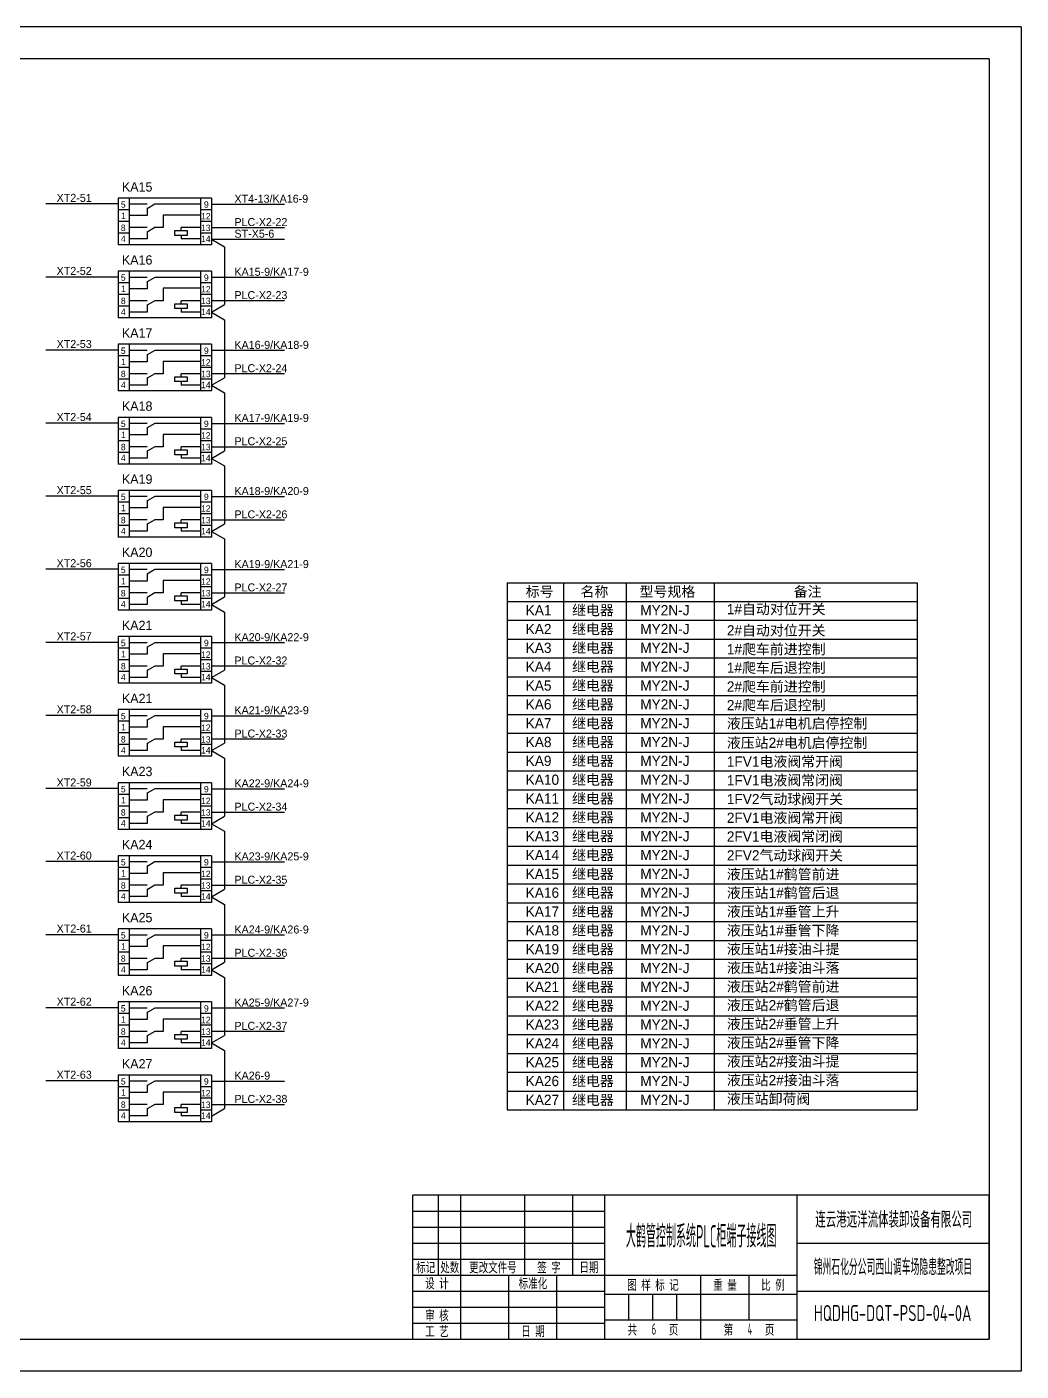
# Model space of a CAD drawing. Header units: millimetres. Extents: x 32626 to 72822, y 60047 to 123188.
# Drawn here: x 40568 to 43053, y 68575 to 71935 of the extents above; entities that cross this region are included whole.
import ezdxf
from ezdxf.enums import TextEntityAlignment as Align

# ---------------------------------------------------------------- set-up
doc = ezdxf.new("R2010")
doc.units = ezdxf.units.MM
doc.header["$LTSCALE"] = 10
for name, color, linetype in [('1轮廓实线层', 7, 'Continuous'), ('2细线层', 4, 'Continuous'), ('6文字层', 3, 'Continuous'), ('图框层', 7, 'Continuous')]:
    doc.layers.add(name, color=color, linetype=linetype)
doc.styles.get("Standard").update_dxf_attribs({"font": 'isocp.shx', "width": 0.707, "bigfont": 'hztxt.shx'})
doc.styles.add('样式 1', font='SIMYOU.TTF', dxfattribs={"width": 0.9, "height": 12})

msp = doc.modelspace()

# ---------------------------------------------------------------- linework, layer by layer
at = {"layer": '1轮廓实线层'}
for p, q in [((40795.9, 71506.7), (40795.9, 71390.1)), ((41029.2, 71506.7), (40795.9, 71506.7)), ((40823.5, 71506.7), (40823.5, 71390.1)), ((41001.6, 71506.7), (41001.6, 71390.1)), ((41029.2, 71506.7), (41029.2, 71390.1)), ((40795.9, 71492.1), (40615.4, 71492.1)), ((40823.5, 71477.5), (40795.9, 71477.5)), ((40868.7, 71491.4), (40823.5, 71491.4)), ((40887.8, 71491.4), (40868.7, 71480.3)), ((40868.7, 71482.1), (40868.7, 71462.9)), ((41001.6, 71491.4), (40887.8, 71491.4)), ((41029.2, 71477.5), (41001.6, 71477.5)), ((41029.2, 71491.7), (41211.7, 71491.7)), ((40823.5, 71448.4), (40795.9, 71448.4)), ((40868.7, 71462.9), (40823.5, 71462.9)), ((41001.9, 71463.9), (40908.6, 71463.9)), ((40908.6, 71463.9), (40908.6, 71433)), ((41029.2, 71448.4), (41001.6, 71448.4)), ((40823.5, 71419.2), (40795.9, 71419.2)), ((40868.7, 71433), (40823.5, 71433)), ((40868.7, 71404.6), (40823.5, 71404.6)), ((40887.8, 71433), (40868.7, 71422)), ((40868.7, 71423.7), (40868.7, 71404.6)), ((40908.6, 71433), (40887.8, 71433)), ((41001.6, 71433), (40953.2, 71433)), ((40953.2, 71425.6), (40953.2, 71433)), ((40953.2, 71413.4), (40953.2, 71404.6)), ((41001.6, 71404.6), (40953.2, 71404.6)), ((41029.2, 71419.2), (41001.6, 71419.2)), ((41029.2, 71433.4), (41211.7, 71433.4)), ((41029.2, 71404.2), (41211.7, 71404.2)), ((41029.2, 71404.2), (41061.9, 71385.3)), ((41029.2, 71390.1), (40795.9, 71390.1)), ((41061.9, 71385.3), (41061.9, 71240.5)), ((40795.9, 71309.5), (40615.4, 71309.5)), ((40795.9, 71324.1), (40795.9, 71207.4)), ((41029.2, 71324.1), (40795.9, 71324.1)), ((40823.5, 71324.1), (40823.5, 71207.4)), ((40868.7, 71308.7), (40823.5, 71308.7)), ((40887.8, 71308.7), (40868.7, 71297.7)), ((40868.7, 71299.4), (40868.7, 71280.2)), ((41001.6, 71308.7), (40887.8, 71308.7)), ((41001.6, 71324.1), (41001.6, 71207.4)), ((41029.2, 71324.1), (41029.2, 71207.4)), ((41029.2, 71309.1), (41211.7, 71309.1)), ((40823.5, 71294.9), (40795.9, 71294.9)), ((40823.5, 71265.7), (40795.9, 71265.7)), ((40868.7, 71280.2), (40823.5, 71280.2)), ((41001.9, 71281.3), (40908.6, 71281.3)), ((40908.6, 71281.3), (40908.6, 71250.4)), ((41029.2, 71294.9), (41001.6, 71294.9)), ((41029.2, 71265.7), (41001.6, 71265.7)), ((40823.5, 71236.6), (40795.9, 71236.6)), ((40868.7, 71250.4), (40823.5, 71250.4)), ((40887.8, 71250.4), (40868.7, 71239.3)), ((40868.7, 71241.1), (40868.7, 71221.9)), ((40908.6, 71250.4), (40887.8, 71250.4)), ((41001.6, 71250.4), (40953.2, 71250.4)), ((40953.2, 71242.9), (40953.2, 71250.4)), ((41029.2, 71236.6), (41001.6, 71236.6)), ((41029.2, 71250.7), (41211.7, 71250.7)), ((41029.2, 71221.6), (41061.9, 71240.5)), ((41029.2, 71207.4), (40795.9, 71207.4)), ((40868.7, 71221.9), (40823.5, 71221.9)), ((40953.2, 71230.7), (40953.2, 71221.9)), ((41001.6, 71221.9), (40953.2, 71221.9)), ((41029.2, 71221.6), (41061.9, 71202.7)), ((41061.9, 71202.7), (41061.9, 71057.8)), ((40795.9, 71141.4), (40795.9, 71024.8)), ((41029.2, 71141.4), (40795.9, 71141.4)), ((40823.5, 71141.4), (40823.5, 71024.8)), ((41001.6, 71141.4), (41001.6, 71024.8)), ((41029.2, 71141.4), (41029.2, 71024.8)), ((40795.9, 71126.8), (40615.4, 71126.8)), ((40823.5, 71112.2), (40795.9, 71112.2)), ((40868.7, 71126.1), (40823.5, 71126.1)), ((40887.8, 71126.1), (40868.7, 71115)), ((40868.7, 71116.8), (40868.7, 71097.6)), ((41001.6, 71126.1), (40887.8, 71126.1)), ((41001.9, 71098.6), (40908.6, 71098.6)), ((40908.6, 71098.6), (40908.6, 71067.7)), ((41029.2, 71112.2), (41001.6, 71112.2)), ((41029.2, 71126.4), (41211.7, 71126.4)), ((40823.5, 71083.1), (40795.9, 71083.1)), ((40868.7, 71097.6), (40823.5, 71097.6)), ((40868.7, 71067.7), (40823.5, 71067.7)), ((40887.8, 71067.7), (40868.7, 71056.7)), ((40908.6, 71067.7), (40887.8, 71067.7)), ((41001.6, 71067.7), (40953.2, 71067.7)), ((40953.2, 71060.3), (40953.2, 71067.7)), ((41029.2, 71083.1), (41001.6, 71083.1)), ((41029.2, 71068.1), (41211.7, 71068.1)), ((40823.5, 71053.9), (40795.9, 71053.9)), ((40868.7, 71039.3), (40823.5, 71039.3)), ((40868.7, 71058.4), (40868.7, 71039.3)), ((40953.2, 71048), (40953.2, 71039.3)), ((41001.6, 71039.3), (40953.2, 71039.3)), ((41029.2, 71053.9), (41001.6, 71053.9)), ((41029.2, 71038.9), (41061.9, 71057.8)), ((41029.2, 71038.9), (41061.9, 71020)), ((41029.2, 71024.8), (40795.9, 71024.8)), ((41061.9, 71020), (41061.9, 70875.2)), ((40795.9, 70944.2), (40615.4, 70944.2)), ((40795.9, 70958.7), (40795.9, 70842.1)), ((41029.2, 70958.7), (40795.9, 70958.7)), ((40823.5, 70958.7), (40823.5, 70842.1)), ((40868.7, 70943.4), (40823.5, 70943.4)), ((40887.8, 70943.4), (40868.7, 70932.4)), ((40868.7, 70934.1), (40868.7, 70914.9)), ((41001.6, 70943.4), (40887.8, 70943.4)), ((41001.6, 70958.7), (41001.6, 70842.1)), ((41029.2, 70958.7), (41029.2, 70842.1)), ((41029.2, 70943.8), (41211.7, 70943.8)), ((40823.5, 70929.6), (40795.9, 70929.6)), ((40823.5, 70900.4), (40795.9, 70900.4)), ((40868.7, 70914.9), (40823.5, 70914.9)), ((41001.9, 70916), (40908.6, 70916)), ((40908.6, 70916), (40908.6, 70885.1)), ((41029.2, 70929.6), (41001.6, 70929.6)), ((41029.2, 70900.4), (41001.6, 70900.4)), ((40823.5, 70871.3), (40795.9, 70871.3)), ((40868.7, 70885.1), (40823.5, 70885.1)), ((40887.8, 70885.1), (40868.7, 70874)), ((40868.7, 70875.8), (40868.7, 70856.6)), ((40908.6, 70885.1), (40887.8, 70885.1)), ((41001.6, 70885.1), (40953.2, 70885.1)), ((40953.2, 70877.6), (40953.2, 70885.1)), ((40953.2, 70865.4), (40953.2, 70856.6)), ((41029.2, 70871.3), (41001.6, 70871.3)), ((41029.2, 70885.4), (41211.7, 70885.4)), ((41029.2, 70856.3), (41061.9, 70875.2)), ((41029.2, 70842.1), (40795.9, 70842.1)), ((40868.7, 70856.6), (40823.5, 70856.6)), ((41001.6, 70856.6), (40953.2, 70856.6)), ((41029.2, 70856.3), (41061.9, 70837.4)), ((41061.9, 70837.4), (41061.9, 70692.5)), ((40795.9, 70776.1), (40795.9, 70659.5)), ((41029.2, 70776.1), (40795.9, 70776.1)), ((40823.5, 70776.1), (40823.5, 70659.5)), ((41001.6, 70776.1), (41001.6, 70659.5)), ((41029.2, 70776.1), (41029.2, 70659.5)), ((40795.9, 70761.5), (40615.4, 70761.5)), ((40823.5, 70746.9), (40795.9, 70746.9)), ((40868.7, 70760.8), (40823.5, 70760.8)), ((40868.7, 70732.3), (40823.5, 70732.3)), ((40887.8, 70760.8), (40868.7, 70749.7)), ((40868.7, 70751.5), (40868.7, 70732.3)), ((41001.6, 70760.8), (40887.8, 70760.8)), ((41001.9, 70733.3), (40908.6, 70733.3)), ((40908.6, 70733.3), (40908.6, 70702.4)), ((41029.2, 70746.9), (41001.6, 70746.9)), ((41029.2, 70761.1), (41211.7, 70761.1)), ((40823.5, 70717.8), (40795.9, 70717.8)), ((40868.7, 70702.4), (40823.5, 70702.4)), ((40887.8, 70702.4), (40868.7, 70691.4)), ((40908.6, 70702.4), (40887.8, 70702.4)), ((41001.6, 70702.4), (40953.2, 70702.4)), ((40953.2, 70695), (40953.2, 70702.4)), ((41029.2, 70717.8), (41001.6, 70717.8)), ((41029.2, 70702.8), (41211.7, 70702.8)), ((40823.5, 70688.6), (40795.9, 70688.6)), ((40868.7, 70674), (40823.5, 70674)), ((40868.7, 70693.1), (40868.7, 70674)), ((40953.2, 70682.7), (40953.2, 70674)), ((41001.6, 70674), (40953.2, 70674)), ((41029.2, 70688.6), (41001.6, 70688.6)), ((41029.2, 70673.6), (41061.9, 70692.5)), ((41029.2, 70673.6), (41061.9, 70654.7)), ((41029.2, 70659.5), (40795.9, 70659.5)), ((41061.9, 70654.7), (41061.9, 70509.9)), ((40795.9, 70578.9), (40615.4, 70578.9)), ((40795.9, 70593.4), (40795.9, 70476.8)), ((41029.2, 70593.4), (40795.9, 70593.4)), ((40823.5, 70564.3), (40795.9, 70564.3)), ((40823.5, 70593.4), (40823.5, 70476.8)), ((40868.7, 70578.1), (40823.5, 70578.1)), ((40887.8, 70578.1), (40868.7, 70567.1)), ((40868.7, 70568.8), (40868.7, 70549.6)), ((41001.6, 70578.1), (40887.8, 70578.1)), ((41001.6, 70593.4), (41001.6, 70476.8)), ((41029.2, 70564.3), (41001.6, 70564.3)), ((41029.2, 70593.4), (41029.2, 70476.8)), ((41029.2, 70578.4), (41211.7, 70578.4)), ((40823.5, 70535.1), (40795.9, 70535.1)), ((40868.7, 70549.6), (40823.5, 70549.6)), ((41001.9, 70550.7), (40908.6, 70550.7)), ((40908.6, 70550.7), (40908.6, 70519.8)), ((41029.2, 70535.1), (41001.6, 70535.1)), ((41767.9, 70545), (42792.7, 70545)), ((41767.9, 70545), (41767.9, 69227.5)), ((41909, 70545), (41909, 69227.5)), ((42065.2, 70545), (42065.2, 69227.5)), ((42285.9, 70545), (42285.9, 69227.5)), ((42792.7, 70545), (42792.7, 69227.5)), ((40823.5, 70506), (40795.9, 70506)), ((40868.7, 70519.8), (40823.5, 70519.8)), ((40887.8, 70519.8), (40868.7, 70508.7)), ((40868.7, 70510.5), (40868.7, 70491.3)), ((40908.6, 70519.8), (40887.8, 70519.8)), ((41001.6, 70519.8), (40953.2, 70519.8)), ((40953.2, 70512.3), (40953.2, 70519.8)), ((40953.2, 70500.1), (40953.2, 70491.3)), ((41029.2, 70506), (41001.6, 70506)), ((41029.2, 70520.1), (41211.7, 70520.1)), ((41029.2, 70491), (41061.9, 70509.9)), ((41767.9, 70498.6), (42792.7, 70498.6)), ((41029.2, 70476.8), (40795.9, 70476.8)), ((40868.7, 70491.3), (40823.5, 70491.3)), ((41001.6, 70491.3), (40953.2, 70491.3)), ((41029.2, 70491), (41061.9, 70472.1)), ((41061.9, 70472.1), (41061.9, 70327.2)), ((41767.9, 70451.5), (42792.7, 70451.5)), ((40795.9, 70396.2), (40615.4, 70396.2)), ((40795.9, 70410.8), (40795.9, 70294.2)), ((41029.2, 70410.8), (40795.9, 70410.8)), ((40823.5, 70410.8), (40823.5, 70294.2)), ((40868.7, 70395.5), (40823.5, 70395.5)), ((40887.8, 70395.5), (40868.7, 70384.4)), ((41001.6, 70395.5), (40887.8, 70395.5)), ((41001.6, 70410.8), (41001.6, 70294.2)), ((41029.2, 70410.8), (41029.2, 70294.2)), ((41029.2, 70395.8), (41211.7, 70395.8)), ((41767.9, 70404.5), (42792.7, 70404.5)), ((40823.5, 70381.6), (40795.9, 70381.6)), ((40868.7, 70367), (40823.5, 70367)), ((40868.7, 70386.2), (40868.7, 70367)), ((41001.9, 70368), (40908.6, 70368)), ((40908.6, 70368), (40908.6, 70337.1)), ((41029.2, 70381.6), (41001.6, 70381.6)), ((40823.5, 70352.5), (40795.9, 70352.5)), ((40868.7, 70337.1), (40823.5, 70337.1)), ((40887.8, 70337.1), (40868.7, 70326.1)), ((40868.7, 70327.8), (40868.7, 70308.7)), ((40908.6, 70337.1), (40887.8, 70337.1)), ((41001.6, 70337.1), (40953.2, 70337.1)), ((40953.2, 70329.7), (40953.2, 70337.1)), ((41029.2, 70352.5), (41001.6, 70352.5)), ((41029.2, 70337.5), (41211.7, 70337.5)), ((41029.2, 70308.3), (41061.9, 70327.2)), ((41767.9, 70357.4), (42792.7, 70357.4)), ((40823.5, 70323.3), (40795.9, 70323.3)), ((41029.2, 70294.2), (40795.9, 70294.2)), ((40868.7, 70308.7), (40823.5, 70308.7)), ((40953.2, 70317.4), (40953.2, 70308.7)), ((41001.6, 70308.7), (40953.2, 70308.7)), ((41029.2, 70323.3), (41001.6, 70323.3)), ((41029.2, 70308.3), (41061.9, 70289.4)), ((41767.9, 70310.3), (42792.7, 70310.3)), ((41061.9, 70289.4), (41061.9, 70144.5)), ((41767.9, 70263.2), (42792.7, 70263.2)), ((40795.9, 70228.1), (40795.9, 70111.5)), ((41029.2, 70228.1), (40795.9, 70228.1)), ((40823.5, 70228.1), (40823.5, 70111.5)), ((41001.6, 70228.1), (41001.6, 70111.5)), ((41029.2, 70228.1), (41029.2, 70111.5)), ((40795.9, 70213.6), (40615.4, 70213.6)), ((40823.5, 70199), (40795.9, 70199)), ((40868.7, 70212.8), (40823.5, 70212.8)), ((40887.8, 70212.8), (40868.7, 70201.7)), ((40868.7, 70203.5), (40868.7, 70184.3)), ((41001.6, 70212.8), (40887.8, 70212.8)), ((41029.2, 70199), (41001.6, 70199)), ((41029.2, 70213.1), (41211.7, 70213.1)), ((41767.9, 70216.1), (42792.7, 70216.1)), ((40823.5, 70169.8), (40795.9, 70169.8)), ((40868.7, 70184.3), (40823.5, 70184.3)), ((41001.9, 70185.4), (40908.6, 70185.4)), ((40908.6, 70185.4), (40908.6, 70154.5)), ((41029.2, 70169.8), (41001.6, 70169.8)), ((41767.9, 70169.1), (42792.7, 70169.1)), ((40823.5, 70140.7), (40795.9, 70140.7)), ((40868.7, 70154.5), (40823.5, 70154.5)), ((40868.7, 70126), (40823.5, 70126)), ((40887.8, 70154.5), (40868.7, 70143.4)), ((40868.7, 70145.2), (40868.7, 70126)), ((40908.6, 70154.5), (40887.8, 70154.5)), ((41001.6, 70154.5), (40953.2, 70154.5)), ((40953.2, 70147), (40953.2, 70154.5)), ((40953.2, 70134.8), (40953.2, 70126)), ((41001.6, 70126), (40953.2, 70126)), ((41029.2, 70140.7), (41001.6, 70140.7)), ((41029.2, 70154.8), (41211.7, 70154.8)), ((41029.2, 70125.7), (41061.9, 70144.5)), ((41029.2, 70125.7), (41061.9, 70106.8)), ((41029.2, 70111.5), (40795.9, 70111.5)), ((41061.9, 70106.8), (41061.9, 69961.9)), ((41767.9, 70122), (42792.7, 70122)), ((41767.9, 70074.9), (42792.7, 70074.9)), ((40795.9, 70030.9), (40615.4, 70030.9)), ((40795.9, 70045.5), (40795.9, 69928.8)), ((41029.2, 70045.5), (40795.9, 70045.5)), ((40823.5, 70045.5), (40823.5, 69928.8)), ((40868.7, 70030.2), (40823.5, 70030.2)), ((40887.8, 70030.2), (40868.7, 70019.1)), ((41001.6, 70030.2), (40887.8, 70030.2)), ((41001.6, 70045.5), (41001.6, 69928.8)), ((41029.2, 70045.5), (41029.2, 69928.8)), ((41029.2, 70030.5), (41211.7, 70030.5)), ((41767.9, 70027.8), (42792.7, 70027.8)), ((40823.5, 70016.3), (40795.9, 70016.3)), ((40868.7, 70001.7), (40823.5, 70001.7)), ((40868.7, 70020.9), (40868.7, 70001.7)), ((41001.9, 70002.7), (40908.6, 70002.7)), ((40908.6, 70002.7), (40908.6, 69971.8)), ((41029.2, 70016.3), (41001.6, 70016.3)), ((40823.5, 69987.2), (40795.9, 69987.2)), ((40823.5, 69958), (40795.9, 69958)), ((40868.7, 69971.8), (40823.5, 69971.8)), ((40887.8, 69971.8), (40868.7, 69960.8)), ((40868.7, 69962.5), (40868.7, 69943.4)), ((40908.6, 69971.8), (40887.8, 69971.8)), ((41001.6, 69971.8), (40953.2, 69971.8)), ((40953.2, 69964.4), (40953.2, 69971.8)), ((41029.2, 69987.2), (41001.6, 69987.2)), ((41029.2, 69958), (41001.6, 69958)), ((41029.2, 69972.2), (41211.7, 69972.2)), ((41029.2, 69943), (41061.9, 69961.9)), ((41767.9, 69980.8), (42792.7, 69980.8)), ((41029.2, 69928.8), (40795.9, 69928.8)), ((40868.7, 69943.4), (40823.5, 69943.4)), ((40953.2, 69952.1), (40953.2, 69943.4)), ((41001.6, 69943.4), (40953.2, 69943.4)), ((41029.2, 69943), (41061.9, 69924.1)), ((41061.9, 69924.1), (41061.9, 69779.2)), ((41767.9, 69933.7), (42792.7, 69933.7)), ((40795.9, 69862.8), (40795.9, 69746.2)), ((41029.2, 69862.8), (40795.9, 69862.8)), ((40823.5, 69862.8), (40823.5, 69746.2)), ((41001.6, 69862.8), (41001.6, 69746.2)), ((41029.2, 69862.8), (41029.2, 69746.2)), ((41767.9, 69886.6), (42792.7, 69886.6)), ((40795.9, 69848.3), (40615.4, 69848.3)), ((40823.5, 69833.7), (40795.9, 69833.7)), ((40868.7, 69847.5), (40823.5, 69847.5)), ((40887.8, 69847.5), (40868.7, 69836.4)), ((40868.7, 69838.2), (40868.7, 69819)), ((41001.6, 69847.5), (40887.8, 69847.5)), ((41029.2, 69833.7), (41001.6, 69833.7)), ((41029.2, 69847.8), (41211.7, 69847.8)), ((41767.9, 69839.5), (42792.7, 69839.5)), ((40823.5, 69804.5), (40795.9, 69804.5)), ((40868.7, 69819), (40823.5, 69819)), ((40868.7, 69789.2), (40823.5, 69789.2)), ((40887.8, 69789.2), (40868.7, 69778.1)), ((40908.6, 69789.2), (40887.8, 69789.2)), ((41001.9, 69820), (40908.6, 69820)), ((40908.6, 69820), (40908.6, 69789.2)), ((41001.6, 69789.2), (40953.2, 69789.2)), ((40953.2, 69781.7), (40953.2, 69789.2)), ((41029.2, 69804.5), (41001.6, 69804.5)), ((41029.2, 69789.5), (41211.7, 69789.5)), ((41767.9, 69792.5), (42792.7, 69792.5)), ((40823.5, 69775.4), (40795.9, 69775.4)), ((40868.7, 69760.7), (40823.5, 69760.7)), ((40868.7, 69779.9), (40868.7, 69760.7)), ((40953.2, 69769.5), (40953.2, 69760.7)), ((41001.6, 69760.7), (40953.2, 69760.7)), ((41029.2, 69775.4), (41001.6, 69775.4)), ((41029.2, 69760.4), (41061.9, 69779.2)), ((41029.2, 69760.4), (41061.9, 69741.5)), ((41029.2, 69746.2), (40795.9, 69746.2)), ((41061.9, 69741.5), (41061.9, 69596.6)), ((41767.9, 69745.4), (42792.7, 69745.4)), ((41767.9, 69698.3), (42792.7, 69698.3)), ((40795.9, 69665.6), (40615.4, 69665.6)), ((40795.9, 69680.2), (40795.9, 69563.5)), ((41029.2, 69680.2), (40795.9, 69680.2)), ((40823.5, 69680.2), (40823.5, 69563.5)), ((40868.7, 69664.8), (40823.5, 69664.8)), ((40887.8, 69664.8), (40868.7, 69653.8)), ((40868.7, 69655.5), (40868.7, 69636.4)), ((41001.6, 69664.8), (40887.8, 69664.8)), ((41001.6, 69680.2), (41001.6, 69563.5)), ((41029.2, 69680.2), (41029.2, 69563.5)), ((41029.2, 69665.2), (41211.7, 69665.2)), ((40823.5, 69651), (40795.9, 69651)), ((40823.5, 69621.9), (40795.9, 69621.9)), ((40868.7, 69636.4), (40823.5, 69636.4)), ((41001.9, 69637.4), (40908.6, 69637.4)), ((40908.6, 69637.4), (40908.6, 69606.5)), ((41029.2, 69651), (41001.6, 69651)), ((41029.2, 69621.9), (41001.6, 69621.9)), ((41767.9, 69651.2), (42792.7, 69651.2)), ((40823.5, 69592.7), (40795.9, 69592.7)), ((40868.7, 69606.5), (40823.5, 69606.5)), ((40887.8, 69606.5), (40868.7, 69595.5)), ((40868.7, 69597.2), (40868.7, 69578.1)), ((40908.6, 69606.5), (40887.8, 69606.5)), ((41001.6, 69606.5), (40953.2, 69606.5)), ((40953.2, 69599.1), (40953.2, 69606.5)), ((40953.2, 69586.8), (40953.2, 69578.1)), ((41029.2, 69592.7), (41001.6, 69592.7)), ((41029.2, 69606.9), (41211.7, 69606.9)), ((41029.2, 69577.7), (41061.9, 69596.6)), ((41767.9, 69604.2), (42792.7, 69604.2)), ((41029.2, 69563.5), (40795.9, 69563.5)), ((40868.7, 69578.1), (40823.5, 69578.1)), ((41001.6, 69578.1), (40953.2, 69578.1)), ((41029.2, 69577.7), (41061.9, 69558.8)), ((41061.9, 69558.8), (41061.9, 69413.9)), ((41767.9, 69557.1), (42792.7, 69557.1)), ((40795.9, 69497.5), (40795.9, 69380.9)), ((41029.2, 69497.5), (40795.9, 69497.5)), ((40823.5, 69497.5), (40823.5, 69380.9)), ((41001.6, 69497.5), (41001.6, 69380.9)), ((41029.2, 69497.5), (41029.2, 69380.9)), ((41767.9, 69510), (42792.7, 69510)), ((40795.9, 69483), (40615.4, 69483)), ((40823.5, 69468.4), (40795.9, 69468.4)), ((40868.7, 69482.2), (40823.5, 69482.2)), ((40868.7, 69453.7), (40823.5, 69453.7)), ((40887.8, 69482.2), (40868.7, 69471.1)), ((40868.7, 69472.9), (40868.7, 69453.7)), ((41001.6, 69482.2), (40887.8, 69482.2)), ((41001.9, 69454.7), (40908.6, 69454.7)), ((40908.6, 69454.7), (40908.6, 69423.9)), ((41029.2, 69468.4), (41001.6, 69468.4)), ((41029.2, 69482.5), (41211.7, 69482.5)), ((41767.9, 69462.9), (42792.7, 69462.9)), ((40823.5, 69439.2), (40795.9, 69439.2)), ((40868.7, 69423.9), (40823.5, 69423.9)), ((40887.8, 69423.9), (40868.7, 69412.8)), ((40908.6, 69423.9), (40887.8, 69423.9)), ((41001.6, 69423.9), (40953.2, 69423.9)), ((40953.2, 69416.4), (40953.2, 69423.9)), ((41029.2, 69439.2), (41001.6, 69439.2)), ((41029.2, 69424.2), (41211.7, 69424.2)), ((40823.5, 69410.1), (40795.9, 69410.1)), ((40868.7, 69395.4), (40823.5, 69395.4)), ((40868.7, 69414.6), (40868.7, 69395.4)), ((40953.2, 69404.2), (40953.2, 69395.4)), ((41001.6, 69395.4), (40953.2, 69395.4)), ((41029.2, 69410.1), (41001.6, 69410.1)), ((41029.2, 69395.1), (41061.9, 69413.9)), ((41029.2, 69395.1), (41061.9, 69376.2)), ((41767.9, 69415.9), (42792.7, 69415.9)), ((41029.2, 69380.9), (40795.9, 69380.9)), ((41061.9, 69376.2), (41061.9, 69231.3)), ((41767.9, 69368.8), (42792.7, 69368.8)), ((41767.9, 69321.7), (42792.7, 69321.7)), ((40795.9, 69300.3), (40615.4, 69300.3)), ((40795.9, 69314.9), (40795.9, 69198.2)), ((41029.2, 69314.9), (40795.9, 69314.9)), ((40823.5, 69285.7), (40795.9, 69285.7)), ((40823.5, 69314.9), (40823.5, 69198.2)), ((40868.7, 69299.5), (40823.5, 69299.5)), ((40887.8, 69299.5), (40868.7, 69288.5)), ((40868.7, 69290.2), (40868.7, 69271.1)), ((41001.6, 69299.5), (40887.8, 69299.5)), ((41001.6, 69314.9), (41001.6, 69198.2)), ((41029.2, 69285.7), (41001.6, 69285.7)), ((41029.2, 69314.9), (41029.2, 69198.2)), ((41029.2, 69299.9), (41211.7, 69299.9)), ((40823.5, 69256.6), (40795.9, 69256.6)), ((40868.7, 69271.1), (40823.5, 69271.1)), ((41001.9, 69272.1), (40908.6, 69272.1)), ((40908.6, 69272.1), (40908.6, 69241.2)), ((41029.2, 69256.6), (41001.6, 69256.6)), ((41767.9, 69274.6), (42792.7, 69274.6)), ((40823.5, 69227.4), (40795.9, 69227.4)), ((40868.7, 69241.2), (40823.5, 69241.2)), ((40887.8, 69241.2), (40868.7, 69230.2)), ((40868.7, 69231.9), (40868.7, 69212.8)), ((40908.6, 69241.2), (40887.8, 69241.2)), ((41001.6, 69241.2), (40953.2, 69241.2)), ((40953.2, 69233.8), (40953.2, 69241.2)), ((40953.2, 69221.5), (40953.2, 69212.8)), ((41029.2, 69227.4), (41001.6, 69227.4)), ((41029.2, 69241.6), (41211.7, 69241.6)), ((41029.2, 69212.4), (41061.9, 69231.3)), ((41767.9, 69227.5), (42792.7, 69227.5)), ((41029.2, 69198.2), (40795.9, 69198.2)), ((40868.7, 69212.8), (40823.5, 69212.8)), ((41001.6, 69212.8), (40953.2, 69212.8)), ((42972.6, 69014.8), (41532.6, 69014.8)), ((41532.6, 68654.8), (41532.6, 69014.8)), ((41532.6, 68654.8), (42972.6, 68654.8))]:
    msp.add_line(p, q, dxfattribs=at)
for points in [[(40937.8, 71425.6), (40968.5, 71425.6), (40968.5, 71413.4), (40937.8, 71413.4)], [(40937.8, 71242.9), (40968.5, 71242.9), (40968.5, 71230.7), (40937.8, 71230.7)], [(40937.8, 71060.3), (40968.5, 71060.3), (40968.5, 71048), (40937.8, 71048)], [(40937.8, 70877.6), (40968.5, 70877.6), (40968.5, 70865.4), (40937.8, 70865.4)], [(40937.8, 70695), (40968.5, 70695), (40968.5, 70682.7), (40937.8, 70682.7)], [(40937.8, 70512.3), (40968.5, 70512.3), (40968.5, 70500.1), (40937.8, 70500.1)], [(40937.8, 70329.7), (40968.5, 70329.7), (40968.5, 70317.4), (40937.8, 70317.4)], [(40937.8, 70147), (40968.5, 70147), (40968.5, 70134.8), (40937.8, 70134.8)], [(40937.8, 69964.4), (40968.5, 69964.4), (40968.5, 69952.1), (40937.8, 69952.1)], [(40937.8, 69781.7), (40968.5, 69781.7), (40968.5, 69769.5), (40937.8, 69769.5)], [(40937.8, 69599.1), (40968.5, 69599.1), (40968.5, 69586.8), (40937.8, 69586.8)], [(40937.8, 69416.4), (40968.5, 69416.4), (40968.5, 69404.2), (40937.8, 69404.2)], [(40937.8, 69233.8), (40968.5, 69233.8), (40968.5, 69221.5), (40937.8, 69221.5)]]:
    msp.add_lwpolyline(points, close=True, dxfattribs=at)
at = {"layer": '2细线层'}
for p, q in [((43052.6, 71934.8), (38300.6, 71934.8)), ((43052.6, 71934.8), (43052.6, 68574.8)), ((41596.6, 68814.8), (41596.6, 69014.8)), ((41652.6, 68814.8), (41652.6, 69014.8)), ((41812.6, 68814.8), (41812.6, 69014.8)), ((41932.6, 68814.8), (41932.6, 69014.8)), ((42012.6, 68654.8), (42012.6, 69014.8)), ((42492.6, 68654.8), (42492.6, 69014.8)), ((41532.6, 68974.8), (42012.6, 68974.8)), ((41532.6, 68934.8), (42012.6, 68934.8)), ((41532.6, 68894.8), (42012.6, 68894.8)), ((42492.6, 68894.8), (42972.6, 68894.8)), ((41532.6, 68854.8), (42012.6, 68854.8)), ((41532.6, 68814.8), (42492.6, 68814.8)), ((41652.6, 68654.8), (41652.6, 68814.8)), ((41772.6, 68654.8), (41772.6, 68814.8)), ((41892.6, 68654.8), (41892.6, 68814.8)), ((42252.6, 68654.8), (42252.6, 68814.8)), ((42372.6, 68702.8), (42372.6, 68814.8)), ((41532.6, 68774.8), (42012.6, 68774.8)), ((42012.6, 68766.8), (42492.6, 68766.8)), ((42072.6, 68702.8), (42072.6, 68766.8)), ((42132.6, 68702.8), (42132.6, 68766.8)), ((42192.6, 68702.8), (42192.6, 68766.8)), ((42492.6, 68774.8), (42972.6, 68774.8)), ((41532.6, 68734.8), (42012.6, 68734.8)), ((41532.6, 68694.8), (42012.6, 68694.8)), ((42012.6, 68702.8), (42492.6, 68702.8)), ((43052.6, 68574.8), (38300.6, 68574.8))]:
    msp.add_line(p, q, dxfattribs=at)
at = {"layer": '图框层'}
for p, q in [((42972.6, 71854.8), (38500.6, 71854.8)), ((42972.6, 71854.8), (42972.6, 68654.8)), ((42972.6, 68654.8), (42972.6, 69014.8)), ((38500.6, 68654.8), (42972.6, 68654.8))]:
    msp.add_line(p, q, dxfattribs=at)

# ---------------------------------------------------------------- texts
at = {"layer": '1轮廓实线层', "style": '样式 1'}
for s, p in [('KA15', (40843.5, 71523.2)), ('KA16', (40843.5, 71340.5)), ('KA17', (40843.5, 71157.9)), ('KA18', (40843.5, 70975.2)), ('KA19', (40843.5, 70792.6)), ('KA20', (40843.5, 70609.9)), ('KA21', (40843.5, 70427.3)), ('KA21', (40843.5, 70244.6)), ('KA23', (40843.5, 70062)), ('KA24', (40843.5, 69879.3)), ('KA25', (40843.5, 69696.7)), ('KA26', (40843.5, 69514)), ('KA27', (40843.5, 69331.3))]:
    msp.add_text(s, height=23.33, dxfattribs=at).set_placement(p, align=Align.CENTER)
for s, height, p in [('XT2-51', 20, (40642.2, 71497.4)), ('XT4-13/KA16-9', 20, (41086.6, 71495.3)), ('5', 16, (40802.8, 71482.7)), ('1', 16, (40803.3, 71454.8)), ('12', 16, (41003.2, 71453.5)), ('9', 16, (41010.4, 71482.7)), ('8', 16, (40802.8, 71424.6)), ('13', 16, (41003.2, 71424.4)), ('PLC-X2-22', 20, (41086.6, 71436.9)), ('4', 16, (40803, 71397.2)), ('14', 16, (41003.2, 71397)), ('ST-X5-6', 20, (41086.6, 71407.8)), ('XT2-52', 20, (40642.2, 71314.8)), ('KA15-9/KA17-9', 20, (41086.6, 71312.6)), ('5', 16, (40802.8, 71300.1)), ('9', 16, (41010.4, 71300)), ('1', 16, (40803.3, 71272.2)), ('12', 16, (41003.2, 71270.9)), ('PLC-X2-23', 20, (41086.6, 71254.3)), ('8', 16, (40802.8, 71241.9)), ('13', 16, (41003.2, 71241.8)), ('4', 16, (40803, 71214.6)), ('14', 16, (41003.2, 71214.4)), ('XT2-53', 20, (40642.2, 71132.1)), ('5', 16, (40802.8, 71117.4)), ('9', 16, (41010.4, 71117.4)), ('KA16-9/KA18-9', 20, (41086.6, 71130)), ('1', 16, (40803.3, 71089.5)), ('12', 16, (41003.2, 71088.2)), ('8', 16, (40802.8, 71059.3)), ('13', 16, (41003.2, 71059.1)), ('PLC-X2-24', 20, (41086.6, 71071.6)), ('4', 16, (40803, 71031.9)), ('14', 16, (41003.2, 71031.7)), ('XT2-54', 20, (40642.2, 70949.5)), ('KA17-9/KA19-9', 20, (41086.6, 70947.3)), ('5', 16, (40802.8, 70934.8)), ('9', 16, (41010.4, 70934.7)), ('1', 16, (40803.3, 70906.9)), ('12', 16, (41003.2, 70905.6)), ('PLC-X2-25', 20, (41086.6, 70889)), ('4', 16, (40803, 70849.3)), ('8', 16, (40802.8, 70876.6)), ('13', 16, (41003.2, 70876.5)), ('14', 16, (41003.2, 70849.1)), ('XT2-55', 20, (40642.2, 70766.8)), ('5', 16, (40802.8, 70752.1)), ('9', 16, (41010.4, 70752.1)), ('KA18-9/KA20-9', 20, (41086.6, 70764.6)), ('1', 16, (40803.3, 70724.2)), ('12', 16, (41003.2, 70722.9)), ('8', 16, (40802.8, 70694)), ('13', 16, (41003.2, 70693.8)), ('PLC-X2-26', 20, (41086.6, 70706.3)), ('4', 16, (40803, 70666.6)), ('14', 16, (41003.2, 70666.4)), ('XT2-56', 20, (40642.2, 70584.2)), ('KA19-9/KA21-9', 20, (41086.6, 70582)), ('5', 16, (40802.8, 70569.4)), ('9', 16, (41010.4, 70569.4)), ('8', 16, (40802.8, 70511.3)), ('1', 16, (40803.3, 70541.6)), ('12', 16, (41003.2, 70540.3)), ('13', 16, (41003.2, 70511.2)), ('PLC-X2-27', 20, (41086.6, 70523.7)), ('4', 16, (40803, 70484)), ('14', 16, (41003.2, 70483.8)), ('XT2-57', 20, (40642.2, 70401.5)), ('5', 16, (40802.8, 70386.8)), ('9', 16, (41010.4, 70386.8)), ('KA20-9/KA22-9', 20, (41086.6, 70399.3)), ('1', 16, (40803.3, 70358.9)), ('12', 16, (41003.2, 70357.6)), ('PLC-X2-32', 20, (41086.6, 70341)), ('8', 16, (40802.8, 70328.7)), ('13', 16, (41003.2, 70328.5)), ('4', 16, (40803, 70301.3)), ('14', 16, (41003.2, 70301.1)), ('XT2-58', 20, (40642.2, 70218.9)), ('KA21-9/KA23-9', 20, (41086.6, 70216.7)), ('5', 16, (40802.8, 70204.1)), ('1', 16, (40803.3, 70176.3)), ('12', 16, (41003.2, 70175)), ('9', 16, (41010.4, 70204.1)), ('8', 16, (40802.8, 70146)), ('13', 16, (41003.2, 70145.8)), ('PLC-X2-33', 20, (41086.6, 70158.4)), ('4', 16, (40803, 70118.7)), ('14', 16, (41003.2, 70118.5)), ('XT2-59', 20, (40642.2, 70036.2)), ('5', 16, (40802.8, 70021.5)), ('9', 16, (41010.4, 70021.5)), ('KA22-9/KA24-9', 20, (41086.6, 70034)), ('1', 16, (40803.3, 69993.6)), ('12', 16, (41003.2, 69992.3)), ('PLC-X2-34', 20, (41086.6, 69975.7)), ('8', 16, (40802.8, 69963.4)), ('13', 16, (41003.2, 69963.2)), ('4', 16, (40803, 69936)), ('14', 16, (41003.2, 69935.8)), ('XT2-60', 20, (40642.2, 69853.5)), ('5', 16, (40802.8, 69838.8)), ('9', 16, (41010.4, 69838.8)), ('KA23-9/KA25-9', 20, (41086.6, 69851.4)), ('1', 16, (40803.3, 69811)), ('12', 16, (41003.2, 69809.7)), ('8', 16, (40802.8, 69780.7)), ('13', 16, (41003.2, 69780.5)), ('PLC-X2-35', 20, (41086.6, 69793.1)), ('4', 16, (40803, 69753.4)), ('14', 16, (41003.2, 69753.2)), ('XT2-61', 20, (40642.2, 69670.9)), ('KA24-9/KA26-9', 20, (41086.6, 69668.7)), ('5', 16, (40802.8, 69656.2)), ('9', 16, (41010.4, 69656.2)), ('1', 16, (40803.3, 69628.3)), ('12', 16, (41003.2, 69627)), ('PLC-X2-36', 20, (41086.6, 69610.4)), ('4', 16, (40803, 69570.7)), ('8', 16, (40802.8, 69598.1)), ('13', 16, (41003.2, 69597.9)), ('14', 16, (41003.2, 69570.5)), ('XT2-62', 20, (40642.2, 69488.2)), ('5', 16, (40802.8, 69473.5)), ('9', 16, (41010.4, 69473.5)), ('KA25-9/KA27-9', 20, (41086.6, 69486.1)), ('1', 16, (40803.3, 69445.6)), ('12', 16, (41003.2, 69444.4)), ('8', 16, (40802.8, 69415.4)), ('13', 16, (41003.2, 69415.2)), ('PLC-X2-37', 20, (41086.6, 69427.8)), ('4', 16, (40803, 69388)), ('14', 16, (41003.2, 69387.9)), ('XT2-63', 20, (40642.2, 69305.6)), ('KA26-9', 20, (41086.6, 69303.4)), ('5', 16, (40802.8, 69290.9)), ('9', 16, (41010.4, 69290.9)), ('1', 16, (40803.3, 69263)), ('12', 16, (41003.2, 69261.7)), ('PLC-X2-38', 20, (41086.6, 69245.1)), ('4', 16, (40803, 69205.4)), ('8', 16, (40802.8, 69232.8)), ('13', 16, (41003.2, 69232.6)), ('14', 16, (41003.2, 69205.2))]:
    msp.add_text(s, height=height, dxfattribs=at).set_placement(p)
at = {"layer": '6文字层', "style": '样式 1'}
for s, height, p in [('标号', 25.51, (41814.5, 70510.4)), ('名称', 25.51, (41951.6, 70510.4)), ('型号规格', 25.51, (42099, 70510.4)), ('备注', 25.51, (42484.4, 70510.4)), ('继电器', 25.51, (41930.4, 70464)), ('1#自动对位开关', 25.51, (42317.2, 70466.7)), ('KA1', 25.51, (41814.5, 70464)), ('MY2N-J', 25.51, (42100.8, 70464)), ('KA2', 25.51, (41814.5, 70416.9)), ('继电器', 25.51, (41930.4, 70416.9)), ('MY2N-J', 25.51, (42100.8, 70416.9)), ('2#自动对位开关', 25.51, (42317.2, 70413.6)), ('KA3', 25.51, (41814.5, 70369.9)), ('继电器', 25.51, (41930.4, 70369.9)), ('MY2N-J', 25.51, (42100.8, 70369.9)), ('1#爬车前进控制', 25.51, (42317.2, 70366.5)), ('KA4', 25.51, (41814.5, 70322.8)), ('继电器', 25.51, (41930.4, 70322.8)), ('MY2N-J', 25.51, (42100.8, 70322.8)), ('1#爬车后退控制', 25.51, (42317.2, 70320.2)), ('KA5', 25.51, (41814.5, 70275.7)), ('继电器', 25.51, (41930.4, 70275.7)), ('MY2N-J', 25.51, (42100.8, 70275.7)), ('2#爬车前进控制', 25.51, (42317.2, 70273.1)), ('继电器', 25.51, (41930.4, 70228.6)), ('KA6', 25.51, (41814.5, 70228.6)), ('MY2N-J', 25.51, (42100.8, 70228.6)), ('2#爬车后退控制', 25.51, (42317.2, 70226.7)), ('KA7', 25.51, (41814.5, 70181.5)), ('继电器', 25.51, (41930.4, 70181.5)), ('MY2N-J', 25.51, (42100.8, 70181.5)), ('液压站1#电机启停控制', 25.515, (42317.2, 70181)), ('KA8', 25.51, (41814.5, 70134.5)), ('继电器', 25.51, (41930.4, 70134.5)), ('MY2N-J', 25.51, (42100.8, 70134.5)), ('液压站2#电机启停控制', 25.515, (42317.2, 70132.5)), ('KA9', 25.51, (41814.5, 70087.4)), ('继电器', 25.51, (41930.4, 70087.4)), ('MY2N-J', 25.51, (42100.8, 70087.4)), ('1FV1电液阀常开阀', 25.51, (42317.2, 70085.7)), ('KA10', 25.51, (41814.5, 70040.3)), ('继电器', 25.51, (41930.4, 70040.3)), ('MY2N-J', 25.51, (42100.8, 70040.3)), ('1FV1电液阀常闭阀', 25.51, (42317.2, 70038.9)), ('继电器', 25.51, (41930.4, 69993.2)), ('KA11', 25.51, (41814.5, 69993.2)), ('MY2N-J', 25.51, (42100.8, 69993.2)), ('1FV2气动球阀开关', 25.51, (42317.2, 69991.9)), ('KA12', 25.51, (41814.5, 69946.2)), ('继电器', 25.51, (41930.4, 69946.2)), ('MY2N-J', 25.51, (42100.8, 69946.2)), ('2FV1电液阀常开阀', 25.51, (42317.2, 69945.1)), ('KA13', 25.51, (41814.5, 69899.1)), ('继电器', 25.51, (41930.4, 69899.1)), ('MY2N-J', 25.51, (42100.8, 69899.1)), ('2FV1电液阀常闭阀', 25.51, (42317.2, 69898.3)), ('KA14', 25.51, (41814.5, 69852)), ('继电器', 25.51, (41930.4, 69852)), ('MY2N-J', 25.51, (42100.8, 69852)), ('2FV2气动球阀开关', 25.51, (42317.2, 69851.2)), ('KA15', 25.51, (41814.5, 69804.9)), ('继电器', 25.51, (41930.4, 69804.9)), ('MY2N-J', 25.51, (42100.8, 69804.9)), ('液压站1#鹤管前进', 25.51, (42317.2, 69804.1)), ('KA16', 25.51, (41814.5, 69757.9)), ('继电器', 25.51, (41930.4, 69757.9)), ('MY2N-J', 25.51, (42100.8, 69757.9)), ('液压站1#鹤管后退', 25.51, (42317.2, 69757.4)), ('KA17', 25.51, (41814.5, 69710.8)), ('继电器', 25.51, (41930.4, 69710.8)), ('MY2N-J', 25.51, (42100.8, 69710.8)), ('液压站1#垂管上升', 25.51, (42317.2, 69710.8)), ('KA18', 25.51, (41814.5, 69663.7)), ('继电器', 25.51, (41930.4, 69663.7)), ('MY2N-J', 25.51, (42100.8, 69663.7)), ('液压站1#垂管下降', 25.51, (42317.2, 69663.7)), ('KA19', 25.51, (41814.5, 69616.6)), ('继电器', 25.51, (41930.4, 69616.6)), ('MY2N-J', 25.51, (42100.8, 69616.6)), ('液压站1#接油斗提', 25.51, (42317.2, 69617)), ('KA20', 25.51, (41814.5, 69569.6)), ('继电器', 25.51, (41930.4, 69569.6)), ('MY2N-J', 25.51, (42100.8, 69569.6)), ('液压站1#接油斗落', 25.51, (42317.2, 69570.2)), ('液压站2#鹤管前进', 25.51, (42317.2, 69523.2)), ('KA21', 25.51, (41814.5, 69522.5)), ('继电器', 25.51, (41930.4, 69522.5)), ('MY2N-J', 25.51, (42100.8, 69522.5)), ('KA22', 25.51, (41814.5, 69475.4)), ('继电器', 25.51, (41930.4, 69475.4)), ('MY2N-J', 25.51, (42100.8, 69475.4)), ('液压站2#鹤管后退', 25.51, (42317.2, 69476.5)), ('KA23', 25.51, (41814.5, 69428.3)), ('继电器', 25.51, (41930.4, 69428.3)), ('MY2N-J', 25.51, (42100.8, 69428.3)), ('液压站2#垂管上升', 25.51, (42317.2, 69429.8)), ('KA24', 25.51, (41814.5, 69381.3)), ('继电器', 25.51, (41930.4, 69381.3)), ('MY2N-J', 25.51, (42100.8, 69381.3)), ('液压站2#垂管下降', 25.51, (42317.2, 69382.8)), ('KA25', 25.51, (41814.5, 69334.2)), ('继电器', 25.51, (41930.4, 69334.2)), ('MY2N-J', 25.51, (42100.8, 69334.2)), ('液压站2#接油斗提', 25.51, (42317.2, 69336.1)), ('液压站2#接油斗落', 25.51, (42317.2, 69289.3)), ('KA26', 25.51, (41814.5, 69287.1)), ('继电器', 25.51, (41930.4, 69287.1)), ('MY2N-J', 25.51, (42100.8, 69287.1)), ('KA27', 25.51, (41814.5, 69240)), ('继电器', 25.51, (41930.4, 69240)), ('MY2N-J', 25.51, (42100.8, 69240)), ('液压站卸荷阀', 25.51, (42317.2, 69242.5))]:
    msp.add_text(s, height=height, dxfattribs=at).set_placement(p)
at = {"layer": '6文字层', "width": 0.707}
for s, p in [('标记', (41564.6, 68834.8)), ('处数', (41624.6, 68834.8)), (' 更改文件号 ', (41732.6, 68834.8)), (' 签 字 ', (41872.6, 68834.8)), (' 日期 ', (41972.6, 68834.8)), (' 设 计 ', (41592.6, 68794.8)), (' 标准化 ', (41832.6, 68794.8)), (' 图 样 标 记 ', (42132.6, 68790.8)), (' 重 量 ', (42312.6, 68790.8)), (' 比 例 ', (42432.6, 68790.8)), (' 审 核 ', (41592.6, 68714.8)), (' 工 艺 ', (41592.6, 68674.8)), (' 日 期 ', (41832.6, 68674.8)), ('共       页', (42132.6, 68678.8)), ('第       页', (42372.6, 68678.8))]:
    msp.add_text(s, height=28, dxfattribs=at).set_placement(p, align=Align.MIDDLE)
at = {"layer": '6文字层', "flags": 8}
for tag, height, width, p, p2 in [('连云港远洋流体装卸设备有限公司', 40, 0.662669, (42538.3, 68933.3), (42930.5, 68933.3)), ('大鹤管控制系统PLC柜端子接线图', 56, 0.446978, (42064.9, 68883.8), (42441.2, 68883.8)), ('锦州石化分公司西山调车场隐患整改项目', 40, 0.557752, (42534.3, 68814.6), (42930.5, 68814.6)), ('HQDHG-DQT-PSD-04-0A', 40, 0.66806, (42534.3, 68699.8), (42928.5, 68699.8)), ('6', 28, 0.674953, (42129.2, 68665.9), (42140.5, 68665.9)), ('4', 28, 0.622624, (42369.2, 68665.9), (42380.5, 68665.9))]:
    msp.add_attdef(tag, text='', height=height, dxfattribs=dict(at, width=width)).set_placement(p, p2, align=Align.FIT)

doc.saveas('drawing.dxf')
